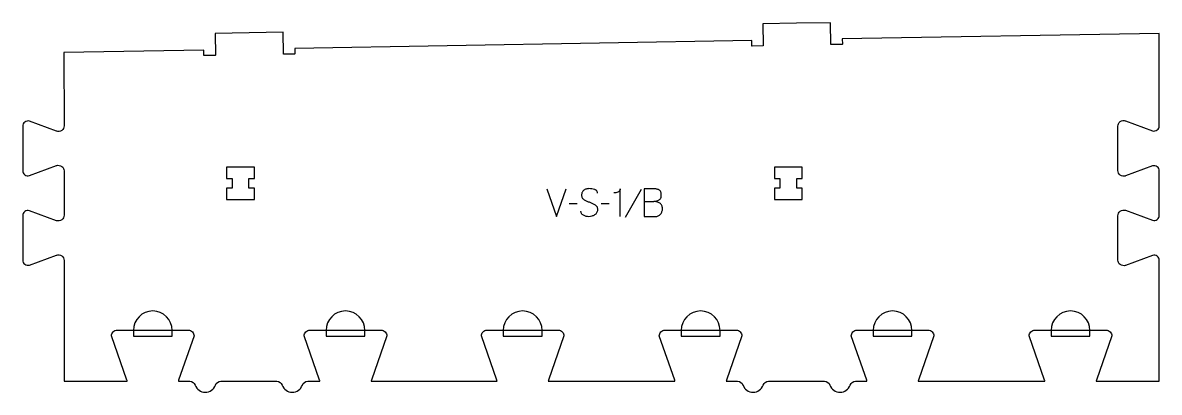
# Model space of a CAD drawing. Extents: x 0 to 1245, y 0 to 405.
import ezdxf

# ---------------------------------------------------------------- set-up
doc = ezdxf.new("R2010")
doc.units = 0
for name, color, linetype in [('1_ANYTOOL_1MMDEEP_LABELS_S', 2, 'CONTINUOUS'), ('3_ANYTOOL_CUTTHROUGH_INSID', 4, 'CONTINUOUS'), ('4_ANYTOOL_CUTTHROUGH_OUTSI', 5, 'CONTINUOUS'), ('5_ANYTOOL_HALF_MILL_9MM_IN', 3, 'CONTINUOUS')]:
    doc.layers.add(name, color=color, linetype=linetype)

msp = doc.modelspace()

# ---------------------------------------------------------------- linework, layer by layer
at = {"layer": '1_ANYTOOL_1MMDEEP_LABELS_S'}
for p, q in [((677.146994, 222.133278), (659.961279, 191.361849)), ((607.246994, 206.490421), (598.461279, 206.404707)), ((642.304136, 206.490421), (633.518422, 206.404707))]:
    msp.add_line(p, q, dxfattribs=at)
msp.add_lwpolyline([(574.118422, 222.604707), (584.489851, 192.604707), (595.032708, 222.604707)], dxfattribs=at)
for points in [[(629.489851, 218.018992, 0.071867), (629.296737, 219.355599, 0.100684), (628.670208, 220.536849, 0.047558), (628.195654, 221.0133, 0.038563), (627.645654, 221.402028, 0.037928), (626.948466, 221.749496, 0.026634), (626.211279, 222.004707, 0.028461), (623.187946, 222.690689, 0.041577), (620.104136, 222.947564, 0.036938), (618.601776, 222.836424, 0.041531), (617.136279, 222.492207, 0.041583), (615.758902, 221.914998, 0.038125), (614.489851, 221.126135, 0.057611), (613.419698, 220.134231, 0.065808), (612.625565, 218.913635, 0.06469), (612.148069, 217.454081, 0.046778), (612.004136, 215.918992, 0.052235), (612.166492, 214.36915, 0.075448), (612.711279, 212.918992, 0.076671), (613.627371, 211.74594, 0.061023), (614.832708, 210.861849, 0.021951), (617.861562, 209.334504, 0.018213), (621.004136, 208.054707, -0.02405), (624.105621, 206.749245, -0.02981), (627.046994, 205.118992, -0.068439), (628.188295, 204.153062, -0.079282), (628.996994, 202.901135, -0.076308), (629.421993, 201.322453, -0.047772), (629.446994, 199.676135, -0.046243), (629.153759, 197.995176, -0.06359), (628.504136, 196.424349, -0.064671), (627.531313, 195.140161, -0.057073), (626.275565, 194.126135, -0.067522), (623.307257, 192.763225, -0.070793), (620.082708, 192.261849, -0.064027), (616.943693, 192.624365, -0.070447), (614.018422, 193.804707, -0.054374), (612.860005, 194.654339, -0.074742), (611.961279, 195.765421, -0.075199), (611.438272, 197.071799, -0.057737), (611.275565, 198.476135)], [(654.432708, 192.604707), (654.432708, 222.647564, -0.057478), (654.168685, 221.554596, -0.075801), (653.629136, 220.574349, -0.075474), (652.813684, 219.790475, -0.055107), (651.818422, 219.240421, -0.039607), (649.676182, 218.540909, -0.05918), (647.446994, 218.276135)], [(680.575565, 208.933278), (691.118422, 209.061849, 0.046847), (694.067124, 209.538298, 0.060102), (696.839851, 210.626135, 0.086388), (697.946553, 211.496261, 0.076384), (698.720208, 212.677921, 0.070405), (699.217677, 214.36567, 0.036531), (699.346994, 216.133278, 0.031885), (699.255373, 217.568536, 0.051083), (698.929136, 218.964528, 0.053001), (698.420849, 220.051087, 0.064647), (697.675565, 220.986849, 0.064346), (696.702274, 221.712414, 0.050037), (695.586279, 222.200242, 0.048317), (694.141723, 222.516525, 0.029756), (692.661279, 222.604707), (680.575565, 222.604707)], [(680.575565, 222.604707), (680.575565, 192.604707), (690.261279, 192.604707), (692.789851, 192.518992, 0.048381), (694.468745, 192.622908, 0.066146), (696.073779, 193.102921, 0.067079), (697.437543, 193.951591, 0.057042), (698.554136, 195.111849, 0.037099), (699.448808, 196.48309, 0.042913), (700.113065, 197.977921, 0.043052), (700.504225, 199.533569, 0.040094), (700.632708, 201.133278, 0.045096), (700.470337, 202.929894, 0.070597), (699.904136, 204.631492, 0.073303), (698.978158, 205.960531, 0.067093), (697.718422, 206.983278, 0.063103), (694.543912, 208.408224, 0.053716), (691.118422, 209.061849)]]:
    msp.add_lwpolyline(points, format="xyb", dxfattribs=at)
at = {"layer": '3_ANYTOOL_CUTTHROUGH_INSID'}
for points in [[(247.774087, 223.456456), (247.774087, 233.956456), (253.774087, 233.956456), (253.774087, 246.456456), (223.274087, 246.456456), (223.274087, 233.956456), (229.274087, 233.956456), (229.274087, 223.456456), (223.274087, 223.456456), (223.274087, 210.956456), (253.774087, 210.956456), (253.774087, 223.456456)], [(847.774087, 223.456456), (847.774087, 233.956456), (853.774087, 233.956456), (853.774087, 246.456456), (823.274087, 246.456456), (823.274087, 233.956456), (829.274087, 233.956456), (829.274087, 223.456456), (823.274087, 223.456456), (823.274087, 210.956456), (853.774087, 210.956456), (853.774087, 223.456456)]]:
    msp.add_lwpolyline(points, close=True, dxfattribs=at)
at = {"layer": '4_ANYTOOL_CUTTHROUGH_OUTSI'}
msp.add_lwpolyline([(325.353386, 12, 0.06141), (325.118475, 13.39487), (308.222942, 61.667412, -0.084368), (308.208907, 61.75, -0.414214), (314.458907, 68), (392.458907, 68, -0.414214), (398.708907, 61.75, -0.084368), (398.694871, 61.667412), (381.795758, 13.383805, 0.0608), (381.564428, 12), (519.418566, 12, 0.06141), (519.183656, 13.39487), (502.288123, 61.667412, -0.084368), (502.274087, 61.75, -0.414214), (508.524087, 68), (586.524087, 68, -0.414214), (592.774087, 61.75, -0.084368), (592.760052, 61.667412), (575.860939, 13.383805, 0.0608), (575.629608, 12), (714.318566, 12, 0.06141), (714.083656, 13.39487), (697.188123, 61.667412, -0.084368), (697.174087, 61.75, -0.414214), (703.424087, 68), (781.424087, 68, -0.414214), (787.674087, 61.75, -0.084368), (787.660052, 61.667412), (770.760939, 13.383805, 0.060725), (770.529394, 12), (782.927734, 12, -0.317837), (788.820291, 7.833333, 0.707107), (810.976303, 7.833333, -0.317837), (816.86886, 12), (829.523692, 12), (847.524087, 12), (865.524087, 12), (878.177734, 12, -0.317837), (884.070291, 7.833333, 0.317837), (895.148297, 0, 0.317837), (906.226303, 7.833333, -0.317837), (912.11886, 12), (924.51828, 12, 0.061511), (924.283656, 13.39487), (907.388123, 61.667412, -0.084368), (907.374087, 61.75, -0.414214), (913.624087, 68), (991.624087, 68, -0.414214), (997.874087, 61.75, -0.084368), (997.860052, 61.667412), (980.960939, 13.383805, 0.0608), (980.729608, 12), (1119.418566, 12, 0.06141), (1119.183656, 13.39487), (1102.288123, 61.667412, -0.084368), (1102.274087, 61.75, -0.414214), (1108.524087, 68), (1186.524087, 68, -0.414214), (1192.774087, 61.75, -0.084368), (1192.760052, 61.667412), (1175.860939, 13.383805, 0.0608), (1175.629608, 12), (1244.724377, 12), (1244.724377, 144.295387, 0.237079), (1242.406728, 148.908571, 0.237104), (1237.322211, 149.80266), (1207.561009, 138.808061, -0.015604), (1207.546214, 138.803114, -0.237079), (1202.019474, 139.775198, -0.237079), (1199.50029, 144.78953), (1199.500746, 193.295615, -0.237079), (1202.01993, 198.309944, -0.237077), (1207.546523, 199.282028, -0.015611), (1207.561325, 199.277079), (1237.336998, 188.277097, 0.236337), (1242.406728, 189.176118, 0.237079), (1244.724377, 193.789303), (1244.724377, 242.295303, 0.237079), (1242.406728, 246.908487, 0.237104), (1237.322211, 247.802575), (1207.561009, 236.807977, -0.015604), (1207.546214, 236.80303, -0.237079), (1202.019474, 237.775113, -0.237079), (1199.50029, 242.789445), (1199.500746, 291.29553, -0.237079), (1202.01993, 296.30986, -0.237077), (1207.546523, 297.281944, -0.015611), (1207.561325, 297.276995), (1237.336998, 286.277012, 0.236337), (1242.406728, 287.176034, 0.237079), (1244.724378, 291.788866), (1244.439654, 392.905237), (897.584962, 386.849883), (897.685299, 381.100653, -0.414214), (897.4397, 380.846329), (885.441527, 380.636935, -0.414214), (885.187202, 380.882534), (884.772777, 404.628883), (847.52845, 403.978794), (810.598293, 403.334163), (811.012721, 379.587691, -0.414214), (810.767122, 379.333367), (798.768949, 379.123973, -0.414214), (798.514624, 379.369572), (798.41429, 385.118695), (297.899133, 376.380753), (297.999469, 370.631523, -0.414214), (297.75387, 370.377198), (285.755697, 370.167804, -0.414214), (285.501372, 370.413404), (285.086947, 394.159753), (247.842621, 393.509663), (210.598293, 392.859548), (211.012721, 369.113077, -0.414214), (210.767122, 368.858753), (198.768949, 368.649358, -0.414214), (198.514624, 368.894958), (198.41429, 374.644081), (44.899106, 371.964029), (45.224086, 291.789725, -0.23708), (42.704903, 286.774887, -0.237079), (37.178163, 285.802804, -0.015608), (37.163364, 285.807752), (7.38769, 296.807734, 0.236335), (2.318105, 295.908713, 0.237079), (0.000456, 291.295528), (0, 242.789443, 0.237079), (2.317649, 238.17626, 0.237104), (7.402166, 237.282171), (37.163368, 248.27677, -0.015604), (37.178163, 248.281717, -0.502397), (45.224087, 242.295303), (45.224087, 193.789303, -0.502397), (37.178163, 187.802888, -0.015608), (37.163364, 187.807836), (7.38769, 198.807819, 0.236335), (2.318105, 197.908798, 0.237079), (0.000456, 193.295612), (0, 144.789528, 0.237079), (2.317649, 140.176344, 0.237104), (7.402166, 139.282256), (37.163368, 150.276855, -0.015604), (37.178163, 150.281801, -0.502397), (45.224087, 144.295387), (45.224087, 12), (114.318566, 12, 0.06141), (114.083656, 13.39487), (97.188123, 61.667412, -0.084368), (97.174087, 61.75, -0.414214), (103.424087, 68), (181.424087, 68, -0.414214), (187.674087, 61.75, -0.084368), (187.660052, 61.667412), (170.760939, 13.383805, 0.0608), (170.529608, 12), (182.927734, 12, -0.317837), (188.820291, 7.833333, 0.707107), (210.976303, 7.833333, -0.317837), (216.86886, 12), (229.523693, 12), (265.524087, 12), (278.177734, 12, -0.317837), (284.070291, 7.833333, 0.317837), (295.148297, 0, 0.317837), (306.226303, 7.833333, -0.317837), (312.11886, 12)], format="xyb", close=True, dxfattribs=at)
at = {"layer": '5_ANYTOOL_HALF_MILL_9MM_IN'}
for points in [[(163.674087, 67.75, 1), (121.174087, 67.75), (121.174087, 61.5), (163.674087, 61.5)], [(374.708907, 67.75, 1), (332.208907, 67.75), (332.208907, 61.5), (374.708907, 61.5)], [(568.774087, 67.75, 1), (526.274087, 67.75), (526.274087, 61.5), (568.774087, 61.5)], [(763.674087, 67.75, 1), (721.174087, 67.75), (721.174087, 61.5), (763.674087, 61.5)], [(973.874087, 67.75, 1), (931.374087, 67.75), (931.374087, 61.5), (973.874087, 61.5)], [(1168.774087, 67.75, 1), (1126.274087, 67.75), (1126.274087, 61.5), (1168.774087, 61.5)]]:
    msp.add_lwpolyline(points, format="xyb", close=True, dxfattribs=at)

doc.saveas('drawing.dxf')
